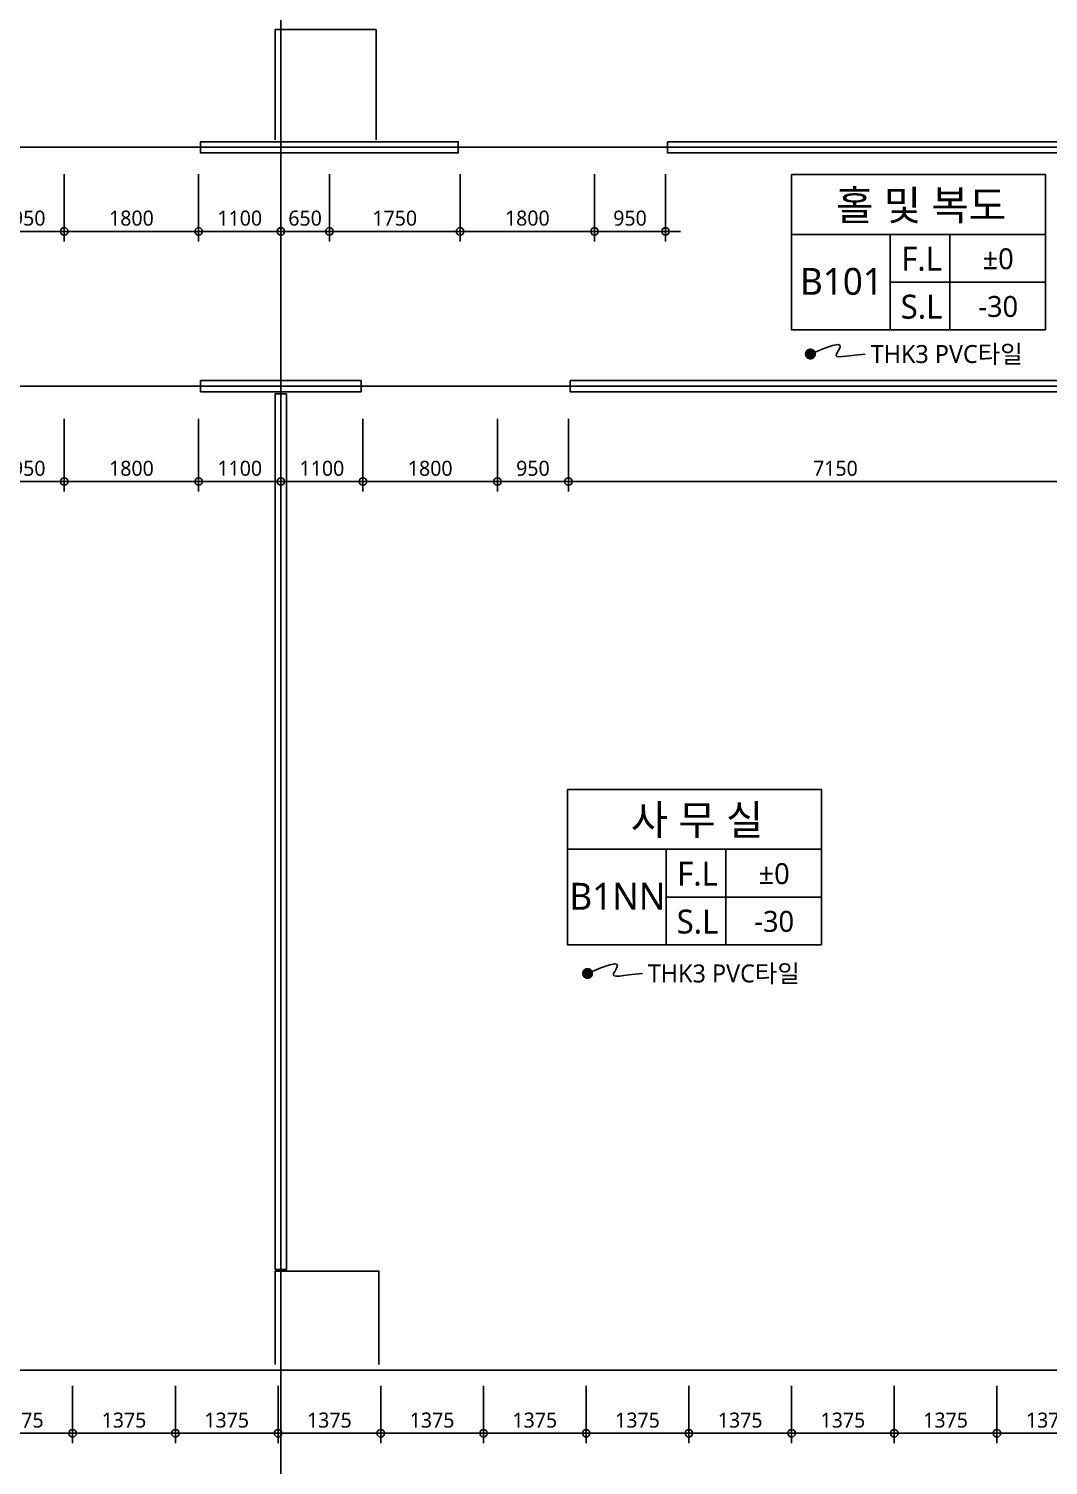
# Model space of a CAD drawing. Header units: millimetres. Extents: x 3775 to 244986, y 1861 to 55808.
# Drawn here: x 100113 to 113763, y 13930 to 33166 of the extents above; entities that cross this region are included whole.
import ezdxf
from ezdxf.enums import TextEntityAlignment as Align

# ---------------------------------------------------------------- set-up
doc = ezdxf.new("R2010")
doc.units = ezdxf.units.MM
doc.header["$LTSCALE"] = 100
doc.header["$MEASUREMENT"] = 0
doc.header["$PDSIZE"] = -10
doc.linetypes.add('CEN', pattern=[62, 60, -1, 0, -1])
doc.layers.get('0').update_dxf_attribs({"linetype": 'CONTINUOUS'})
doc.layers.get('Defpoints').update_dxf_attribs({"color": 171, "linetype": 'CONTINUOUS'})
for name, color, linetype in [('CEN(ST)', 1, 'CEN'), ('LED', 7, 'CONTINUOUS'), ('NDIM', 7, 'CONTINUOUS'), ('TEXT(MIN)', 7, 'CONTINUOUS'), ('TEXT(실명)', 3, 'CONTINUOUS'), ('TEXT-기입', 6, 'CONTINUOUS'), ('TITLE', 7, 'CONTINUOUS'), ('WALL-석고보드', 7, 'CONTINUOUS')]:
    doc.layers.add(name, color=color, linetype=linetype)
doc.styles.add('CGS', font='cgse', dxfattribs={"bigfont": 'cgs'})
doc.styles.add('나눔바른고딕', font='NanumBarunGothic.ttf')
doc.dimstyles.new('NDIM 1200', dxfattribs={"dimscale": 75, "dimtxt": 3, "dimasz": 1, "dimexe": 2, "dimexo": 2, "dimgap": 1, "dimtad": 1, "dimdec": 0, "dimdsep": 46, "dimtxsty": 'CGS', "dimblk": 'DOT0', "dimcen": 1, "dimdle": 8, "dimclrd": 256, "dimclre": 256, "dimclrt": 256, "dimadec": 0, "dimazin": 0, "dimtfac": 1, "dimtdec": 0, "dimtix": 1, "dimtmove": 2, "dimatfit": 3, "dimldrblk": 'DOT0', "dimfxl": 1, "dimtolj": 1, "dimtzin": 0, "dimlwd": -1, "dimlwe": -1, "dimarcsym": 0})

# ---------------------------------------------------------------- blocks, each defined once
blk = doc.blocks.new('A$C51E23882')
at = {"layer": 'TITLE'}
blk.add_lwpolyline([(8500, 0), (0, 0), (0, 5200), (8500, 5200)], close=True, dxfattribs=at)
for points in [[(8500, 3200), (0, 3200)], [(3300, 3200), (3300, 0)], [(5300, 3200), (5300, 0)], [(3300, 1600), (8500, 1600)]]:
    blk.add_lwpolyline(points, dxfattribs=at)
at = {"layer": 'TITLE', "style": '나눔바른고딕'}
for s, p in [('F.L', (4352, 2378)), ('S.L', (4352, 778))]:
    blk.add_text(s, height=800, dxfattribs=at).set_placement(p, align=Align.MIDDLE)
blk = doc.blocks.new('DOT0')
blk.add_line((-3, 0), (3, 0))
at = {"color": 6}
blk.add_circle((0, 0), 0.75, dxfattribs=at)
blk = doc.blocks.new('*D63')
at = {"layer": 'Defpoints', "color": 0, "ltscale": 0.4, "transparency": 16777216}
for p in [(102388, 31354), (103488, 31354), (103488, 30453)]:
    blk.add_point(p, dxfattribs=at)
at = {"layer": 'NDIM', "ltscale": 0.4, "transparency": 16777216}
for p, q in [((102388, 31220), (102388, 30319)), ((103488, 31220), (103488, 30319)), ((102455, 30453), (103421, 30453))]:
    blk.add_line(p, q, dxfattribs=at)
at = {"layer": 'NDIM', "ltscale": 0.4, "transparency": 16777216, "xscale": 67, "yscale": 67, "zscale": 67, "rotation": 180}
blk.add_blockref('DOT0', (102388, 30453), dxfattribs=at)
at = {"layer": 'NDIM', "ltscale": 0.4, "transparency": 16777216, "xscale": 67, "yscale": 67, "zscale": 67}
blk.add_blockref('DOT0', (103488, 30453), dxfattribs=at)
at = {"layer": 'NDIM', "ltscale": 0.4, "transparency": 16777216, "insert": (102938, 30629), "char_height": 201, "attachment_point": 5, "style": '나눔바른고딕'}
blk.add_mtext('\\A1;1100', dxfattribs=at)
blk = doc.blocks.new('*D65')
at = {"layer": 'Defpoints', "color": 0, "ltscale": 0.4, "transparency": 16777216}
for p in [(103488, 31354), (104138, 31354), (103488, 30453)]:
    blk.add_point(p, dxfattribs=at)
at = {"layer": 'NDIM', "ltscale": 0.4, "transparency": 16777216}
for p, q in [((103488, 31220), (103488, 30319)), ((104138, 31220), (104138, 30319)), ((104071, 30453), (103555, 30453))]:
    blk.add_line(p, q, dxfattribs=at)
at = {"layer": 'NDIM', "ltscale": 0.4, "transparency": 16777216, "xscale": 67, "yscale": 67, "zscale": 67, "rotation": 180}
blk.add_blockref('DOT0', (103488, 30453), dxfattribs=at)
at = {"layer": 'NDIM', "ltscale": 0.4, "transparency": 16777216, "xscale": 67, "yscale": 67, "zscale": 67}
blk.add_blockref('DOT0', (104138, 30453), dxfattribs=at)
at = {"layer": 'NDIM', "ltscale": 0.4, "transparency": 16777216, "insert": (103813, 30629), "char_height": 201, "attachment_point": 5, "style": '나눔바른고딕'}
blk.add_mtext('\\A1;650', dxfattribs=at)
blk = doc.blocks.new('*D66')
at = {"layer": 'Defpoints', "color": 0, "ltscale": 0.4, "transparency": 16777216}
for p in [(104138, 31354), (105888, 31354), (104138, 30453)]:
    blk.add_point(p, dxfattribs=at)
at = {"layer": 'NDIM', "ltscale": 0.4, "transparency": 16777216}
for p, q in [((104138, 31220), (104138, 30319)), ((105888, 31220), (105888, 30319)), ((105821, 30453), (104205, 30453))]:
    blk.add_line(p, q, dxfattribs=at)
at = {"layer": 'NDIM', "ltscale": 0.4, "transparency": 16777216, "xscale": 67, "yscale": 67, "zscale": 67, "rotation": 180}
blk.add_blockref('DOT0', (104138, 30453), dxfattribs=at)
at = {"layer": 'NDIM', "ltscale": 0.4, "transparency": 16777216, "xscale": 67, "yscale": 67, "zscale": 67}
blk.add_blockref('DOT0', (105888, 30453), dxfattribs=at)
at = {"layer": 'NDIM', "ltscale": 0.4, "transparency": 16777216, "insert": (105013, 30629), "char_height": 201, "attachment_point": 5, "style": '나눔바른고딕'}
blk.add_mtext('\\A1;1750', dxfattribs=at)
blk = doc.blocks.new('*D67')
at = {"layer": 'Defpoints', "color": 0, "ltscale": 0.4, "transparency": 16777216}
for p in [(102388, 28075), (103488, 28075), (103488, 27103)]:
    blk.add_point(p, dxfattribs=at)
at = {"layer": 'NDIM', "ltscale": 0.4, "transparency": 16777216}
for p, q in [((102388, 27941), (102388, 26969)), ((103488, 27941), (103488, 26969)), ((102455, 27103), (103421, 27103))]:
    blk.add_line(p, q, dxfattribs=at)
at = {"layer": 'NDIM', "ltscale": 0.4, "transparency": 16777216, "xscale": 67, "yscale": 67, "zscale": 67, "rotation": 180}
blk.add_blockref('DOT0', (102388, 27103), dxfattribs=at)
at = {"layer": 'NDIM', "ltscale": 0.4, "transparency": 16777216, "xscale": 67, "yscale": 67, "zscale": 67}
blk.add_blockref('DOT0', (103488, 27103), dxfattribs=at)
at = {"layer": 'NDIM', "ltscale": 0.4, "transparency": 16777216, "insert": (102938, 27279), "char_height": 201, "attachment_point": 5, "style": '나눔바른고딕'}
blk.add_mtext('\\A1;1100', dxfattribs=at)
blk = doc.blocks.new('*D68')
at = {"layer": 'Defpoints', "color": 0, "ltscale": 0.4, "transparency": 16777216}
for p in [(100588, 28075), (102388, 28075), (102388, 27103)]:
    blk.add_point(p, dxfattribs=at)
at = {"layer": 'NDIM', "ltscale": 0.4, "transparency": 16777216}
for p, q in [((100588, 27941), (100588, 26969)), ((102388, 27941), (102388, 26969)), ((100655, 27103), (102321, 27103))]:
    blk.add_line(p, q, dxfattribs=at)
at = {"layer": 'NDIM', "ltscale": 0.4, "transparency": 16777216, "xscale": 67, "yscale": 67, "zscale": 67, "rotation": 180}
blk.add_blockref('DOT0', (100588, 27103), dxfattribs=at)
at = {"layer": 'NDIM', "ltscale": 0.4, "transparency": 16777216, "xscale": 67, "yscale": 67, "zscale": 67}
blk.add_blockref('DOT0', (102388, 27103), dxfattribs=at)
at = {"layer": 'NDIM', "ltscale": 0.4, "transparency": 16777216, "insert": (101488, 27279), "char_height": 201, "attachment_point": 5, "style": '나눔바른고딕'}
blk.add_mtext('\\A1;1800', dxfattribs=at)
blk = doc.blocks.new('*D70')
at = {"layer": 'Defpoints', "color": 0, "ltscale": 0.4, "transparency": 16777216}
for p in [(103488, 28075), (104588, 28075), (103488, 27103)]:
    blk.add_point(p, dxfattribs=at)
at = {"layer": 'NDIM', "ltscale": 0.4, "transparency": 16777216}
for p, q in [((103488, 27941), (103488, 26969)), ((104588, 27941), (104588, 26969)), ((104521, 27103), (103555, 27103))]:
    blk.add_line(p, q, dxfattribs=at)
at = {"layer": 'NDIM', "ltscale": 0.4, "transparency": 16777216, "xscale": 67, "yscale": 67, "zscale": 67, "rotation": 180}
blk.add_blockref('DOT0', (103488, 27103), dxfattribs=at)
at = {"layer": 'NDIM', "ltscale": 0.4, "transparency": 16777216, "xscale": 67, "yscale": 67, "zscale": 67}
blk.add_blockref('DOT0', (104588, 27103), dxfattribs=at)
at = {"layer": 'NDIM', "ltscale": 0.4, "transparency": 16777216, "insert": (104038, 27279), "char_height": 201, "attachment_point": 5, "style": '나눔바른고딕'}
blk.add_mtext('\\A1;1100', dxfattribs=at)
blk = doc.blocks.new('*D97')
at = {"layer": 'Defpoints', "color": 0, "ltscale": 0.4, "transparency": 16777216}
for p in [(99638, 28075), (100588, 28075), (100588, 27103)]:
    blk.add_point(p, dxfattribs=at)
at = {"layer": 'NDIM', "ltscale": 0.4, "transparency": 16777216}
for p, q in [((99638, 27941), (99638, 26969)), ((100588, 27941), (100588, 26969)), ((99705, 27103), (100521, 27103))]:
    blk.add_line(p, q, dxfattribs=at)
at = {"layer": 'NDIM', "ltscale": 0.4, "transparency": 16777216, "xscale": 67, "yscale": 67, "zscale": 67, "rotation": 180}
blk.add_blockref('DOT0', (99638, 27103), dxfattribs=at)
at = {"layer": 'NDIM', "ltscale": 0.4, "transparency": 16777216, "xscale": 67, "yscale": 67, "zscale": 67}
blk.add_blockref('DOT0', (100588, 27103), dxfattribs=at)
at = {"layer": 'NDIM', "ltscale": 0.4, "transparency": 16777216, "insert": (100113, 27279), "char_height": 201, "attachment_point": 5, "style": '나눔바른고딕'}
blk.add_mtext('\\A1;950', dxfattribs=at)
blk = doc.blocks.new('*D99')
at = {"layer": 'Defpoints', "color": 0, "ltscale": 0.4, "transparency": 16777216}
for p in [(104588, 28075), (106388, 28075), (104588, 27103)]:
    blk.add_point(p, dxfattribs=at)
at = {"layer": 'NDIM', "ltscale": 0.4, "transparency": 16777216}
for p, q in [((104588, 27941), (104588, 26969)), ((106388, 27941), (106388, 26969)), ((106321, 27103), (104655, 27103))]:
    blk.add_line(p, q, dxfattribs=at)
at = {"layer": 'NDIM', "ltscale": 0.4, "transparency": 16777216, "xscale": 67, "yscale": 67, "zscale": 67, "rotation": 180}
blk.add_blockref('DOT0', (104588, 27103), dxfattribs=at)
at = {"layer": 'NDIM', "ltscale": 0.4, "transparency": 16777216, "xscale": 67, "yscale": 67, "zscale": 67}
blk.add_blockref('DOT0', (106388, 27103), dxfattribs=at)
at = {"layer": 'NDIM', "ltscale": 0.4, "transparency": 16777216, "insert": (105488, 27279), "char_height": 201, "attachment_point": 5, "style": '나눔바른고딕'}
blk.add_mtext('\\A1;1800', dxfattribs=at)
blk = doc.blocks.new('*D98')
at = {"layer": 'Defpoints', "color": 0, "ltscale": 0.4, "transparency": 16777216}
for p in [(106388, 28075), (107338, 28075), (106388, 27103)]:
    blk.add_point(p, dxfattribs=at)
at = {"layer": 'NDIM', "ltscale": 0.4, "transparency": 16777216}
for p, q in [((106388, 27941), (106388, 26969)), ((107338, 27941), (107338, 26969)), ((107271, 27103), (106455, 27103))]:
    blk.add_line(p, q, dxfattribs=at)
at = {"layer": 'NDIM', "ltscale": 0.4, "transparency": 16777216, "xscale": 67, "yscale": 67, "zscale": 67, "rotation": 180}
blk.add_blockref('DOT0', (106388, 27103), dxfattribs=at)
at = {"layer": 'NDIM', "ltscale": 0.4, "transparency": 16777216, "xscale": 67, "yscale": 67, "zscale": 67}
blk.add_blockref('DOT0', (107338, 27103), dxfattribs=at)
at = {"layer": 'NDIM', "ltscale": 0.4, "transparency": 16777216, "insert": (106863, 27279), "char_height": 201, "attachment_point": 5, "style": '나눔바른고딕'}
blk.add_mtext('\\A1;950', dxfattribs=at)
blk = doc.blocks.new('*D111')
at = {"layer": 'Defpoints', "color": 0, "ltscale": 0.4, "transparency": 16777216}
for p in [(100588, 31354), (102388, 31354), (100588, 30453)]:
    blk.add_point(p, dxfattribs=at)
at = {"layer": 'NDIM', "ltscale": 0.4, "transparency": 16777216}
for p, q in [((100588, 31220), (100588, 30319)), ((102388, 31220), (102388, 30319)), ((102321, 30453), (100655, 30453))]:
    blk.add_line(p, q, dxfattribs=at)
at = {"layer": 'NDIM', "ltscale": 0.4, "transparency": 16777216, "xscale": 67, "yscale": 67, "zscale": 67, "rotation": 180}
blk.add_blockref('DOT0', (100588, 30453), dxfattribs=at)
at = {"layer": 'NDIM', "ltscale": 0.4, "transparency": 16777216, "xscale": 67, "yscale": 67, "zscale": 67}
blk.add_blockref('DOT0', (102388, 30453), dxfattribs=at)
at = {"layer": 'NDIM', "ltscale": 0.4, "transparency": 16777216, "insert": (101488, 30629), "char_height": 201, "attachment_point": 5, "style": '나눔바른고딕'}
blk.add_mtext('\\A1;1800', dxfattribs=at)
blk = doc.blocks.new('*D112')
at = {"layer": 'Defpoints', "color": 0, "ltscale": 0.4, "transparency": 16777216}
for p in [(99638, 31354), (100588, 31354), (99638, 30453)]:
    blk.add_point(p, dxfattribs=at)
at = {"layer": 'NDIM', "ltscale": 0.4, "transparency": 16777216}
for p, q in [((99638, 31220), (99638, 30319)), ((100588, 31220), (100588, 30319)), ((100521, 30453), (99705, 30453))]:
    blk.add_line(p, q, dxfattribs=at)
at = {"layer": 'NDIM', "ltscale": 0.4, "transparency": 16777216, "xscale": 67, "yscale": 67, "zscale": 67, "rotation": 180}
blk.add_blockref('DOT0', (99638, 30453), dxfattribs=at)
at = {"layer": 'NDIM', "ltscale": 0.4, "transparency": 16777216, "xscale": 67, "yscale": 67, "zscale": 67}
blk.add_blockref('DOT0', (100588, 30453), dxfattribs=at)
at = {"layer": 'NDIM', "ltscale": 0.4, "transparency": 16777216, "insert": (100113, 30629), "char_height": 201, "attachment_point": 5, "style": '나눔바른고딕'}
blk.add_mtext('\\A1;950', dxfattribs=at)
blk = doc.blocks.new('*D113')
at = {"layer": 'Defpoints', "color": 0, "ltscale": 0.4, "transparency": 16777216}
for p in [(105888, 31354), (107688, 31354), (107688, 30453)]:
    blk.add_point(p, dxfattribs=at)
at = {"layer": 'NDIM', "ltscale": 0.4, "transparency": 16777216}
for p, q in [((105888, 31220), (105888, 30319)), ((107688, 31220), (107688, 30319)), ((105955, 30453), (107621, 30453))]:
    blk.add_line(p, q, dxfattribs=at)
at = {"layer": 'NDIM', "ltscale": 0.4, "transparency": 16777216, "xscale": 67, "yscale": 67, "zscale": 67, "rotation": 180}
blk.add_blockref('DOT0', (105888, 30453), dxfattribs=at)
at = {"layer": 'NDIM', "ltscale": 0.4, "transparency": 16777216, "xscale": 67, "yscale": 67, "zscale": 67}
blk.add_blockref('DOT0', (107688, 30453), dxfattribs=at)
at = {"layer": 'NDIM', "ltscale": 0.4, "transparency": 16777216, "insert": (106788, 30629), "char_height": 201, "attachment_point": 5, "style": '나눔바른고딕'}
blk.add_mtext('\\A1;1800', dxfattribs=at)
blk = doc.blocks.new('*D114')
at = {"layer": 'Defpoints', "color": 0, "ltscale": 0.4, "transparency": 16777216}
for p in [(107688, 31354), (108638, 31354), (108638, 30453)]:
    blk.add_point(p, dxfattribs=at)
at = {"layer": 'NDIM', "ltscale": 0.4, "transparency": 16777216}
for p, q in [((107688, 31220), (107688, 30319)), ((108638, 31220), (108638, 30319)), ((107755, 30453), (108571, 30453))]:
    blk.add_line(p, q, dxfattribs=at)
at = {"layer": 'NDIM', "ltscale": 0.4, "transparency": 16777216, "xscale": 67, "yscale": 67, "zscale": 67, "rotation": 180}
blk.add_blockref('DOT0', (107688, 30453), dxfattribs=at)
at = {"layer": 'NDIM', "ltscale": 0.4, "transparency": 16777216, "xscale": 67, "yscale": 67, "zscale": 67}
blk.add_blockref('DOT0', (108638, 30453), dxfattribs=at)
at = {"layer": 'NDIM', "ltscale": 0.4, "transparency": 16777216, "insert": (108163, 30629), "char_height": 201, "attachment_point": 5, "style": '나눔바른고딕'}
blk.add_mtext('\\A1;950', dxfattribs=at)
blk = doc.blocks.new('*D115')
at = {"layer": 'Defpoints', "color": 0, "ltscale": 0.4, "transparency": 16777216}
for p in [(104826, 15129), (106201, 15129), (104826, 14359)]:
    blk.add_point(p, dxfattribs=at)
at = {"layer": 'NDIM', "ltscale": 0.4, "transparency": 16777216}
for p, q in [((104826, 14995), (104826, 14225)), ((106201, 14995), (106201, 14225)), ((106134, 14359), (104893, 14359))]:
    blk.add_line(p, q, dxfattribs=at)
at = {"layer": 'NDIM', "ltscale": 0.4, "transparency": 16777216, "xscale": 67, "yscale": 67, "zscale": 67, "rotation": 180}
blk.add_blockref('DOT0', (104826, 14359), dxfattribs=at)
at = {"layer": 'NDIM', "ltscale": 0.4, "transparency": 16777216, "xscale": 67, "yscale": 67, "zscale": 67}
blk.add_blockref('DOT0', (106201, 14359), dxfattribs=at)
at = {"layer": 'NDIM', "ltscale": 0.4, "transparency": 16777216, "insert": (105513, 14534), "char_height": 201, "attachment_point": 5, "style": '나눔바른고딕'}
blk.add_mtext('\\A1;1375', dxfattribs=at)
blk = doc.blocks.new('*D116')
at = {"layer": 'Defpoints', "color": 0, "ltscale": 0.4, "transparency": 16777216}
for p in [(106201, 15129), (107576, 15129), (106201, 14359)]:
    blk.add_point(p, dxfattribs=at)
at = {"layer": 'NDIM', "ltscale": 0.4, "transparency": 16777216}
for p, q in [((106201, 14995), (106201, 14225)), ((107576, 14995), (107576, 14225)), ((107509, 14359), (106268, 14359))]:
    blk.add_line(p, q, dxfattribs=at)
at = {"layer": 'NDIM', "ltscale": 0.4, "transparency": 16777216, "xscale": 67, "yscale": 67, "zscale": 67, "rotation": 180}
blk.add_blockref('DOT0', (106201, 14359), dxfattribs=at)
at = {"layer": 'NDIM', "ltscale": 0.4, "transparency": 16777216, "xscale": 67, "yscale": 67, "zscale": 67}
blk.add_blockref('DOT0', (107576, 14359), dxfattribs=at)
at = {"layer": 'NDIM', "ltscale": 0.4, "transparency": 16777216, "insert": (106888, 14534), "char_height": 201, "attachment_point": 5, "style": '나눔바른고딕'}
blk.add_mtext('\\A1;1375', dxfattribs=at)
blk = doc.blocks.new('*D117')
at = {"layer": 'Defpoints', "color": 0, "ltscale": 0.4, "transparency": 16777216}
for p in [(107576, 15129), (108951, 15129), (107576, 14359)]:
    blk.add_point(p, dxfattribs=at)
at = {"layer": 'NDIM', "ltscale": 0.4, "transparency": 16777216}
for p, q in [((107576, 14995), (107576, 14225)), ((108951, 14995), (108951, 14225)), ((108884, 14359), (107643, 14359))]:
    blk.add_line(p, q, dxfattribs=at)
at = {"layer": 'NDIM', "ltscale": 0.4, "transparency": 16777216, "xscale": 67, "yscale": 67, "zscale": 67, "rotation": 180}
blk.add_blockref('DOT0', (107576, 14359), dxfattribs=at)
at = {"layer": 'NDIM', "ltscale": 0.4, "transparency": 16777216, "xscale": 67, "yscale": 67, "zscale": 67}
blk.add_blockref('DOT0', (108951, 14359), dxfattribs=at)
at = {"layer": 'NDIM', "ltscale": 0.4, "transparency": 16777216, "insert": (108263, 14534), "char_height": 201, "attachment_point": 5, "style": '나눔바른고딕'}
blk.add_mtext('\\A1;1375', dxfattribs=at)
blk = doc.blocks.new('*D118')
at = {"layer": 'Defpoints', "color": 0, "ltscale": 0.4, "transparency": 16777216}
for p in [(108951, 15129), (110326, 15129), (108951, 14359)]:
    blk.add_point(p, dxfattribs=at)
at = {"layer": 'NDIM', "ltscale": 0.4, "transparency": 16777216}
for p, q in [((108951, 14995), (108951, 14225)), ((110326, 14995), (110326, 14225)), ((110259, 14359), (109018, 14359))]:
    blk.add_line(p, q, dxfattribs=at)
at = {"layer": 'NDIM', "ltscale": 0.4, "transparency": 16777216, "xscale": 67, "yscale": 67, "zscale": 67, "rotation": 180}
blk.add_blockref('DOT0', (108951, 14359), dxfattribs=at)
at = {"layer": 'NDIM', "ltscale": 0.4, "transparency": 16777216, "xscale": 67, "yscale": 67, "zscale": 67}
blk.add_blockref('DOT0', (110326, 14359), dxfattribs=at)
at = {"layer": 'NDIM', "ltscale": 0.4, "transparency": 16777216, "insert": (109638, 14534), "char_height": 201, "attachment_point": 5, "style": '나눔바른고딕'}
blk.add_mtext('\\A1;1375', dxfattribs=at)
blk = doc.blocks.new('*D119')
at = {"layer": 'Defpoints', "color": 0, "ltscale": 0.4, "transparency": 16777216}
for p in [(110326, 15129), (111701, 15129), (110326, 14359)]:
    blk.add_point(p, dxfattribs=at)
at = {"layer": 'NDIM', "ltscale": 0.4, "transparency": 16777216}
for p, q in [((110326, 14995), (110326, 14225)), ((111701, 14995), (111701, 14225)), ((111634, 14359), (110393, 14359))]:
    blk.add_line(p, q, dxfattribs=at)
at = {"layer": 'NDIM', "ltscale": 0.4, "transparency": 16777216, "xscale": 67, "yscale": 67, "zscale": 67, "rotation": 180}
blk.add_blockref('DOT0', (110326, 14359), dxfattribs=at)
at = {"layer": 'NDIM', "ltscale": 0.4, "transparency": 16777216, "xscale": 67, "yscale": 67, "zscale": 67}
blk.add_blockref('DOT0', (111701, 14359), dxfattribs=at)
at = {"layer": 'NDIM', "ltscale": 0.4, "transparency": 16777216, "insert": (111013, 14534), "char_height": 201, "attachment_point": 5, "style": '나눔바른고딕'}
blk.add_mtext('\\A1;1375', dxfattribs=at)
blk = doc.blocks.new('*D120')
at = {"layer": 'Defpoints', "color": 0, "ltscale": 0.4, "transparency": 16777216}
for p in [(111701, 15129), (113076, 15129), (111701, 14359)]:
    blk.add_point(p, dxfattribs=at)
at = {"layer": 'NDIM', "ltscale": 0.4, "transparency": 16777216}
for p, q in [((111701, 14995), (111701, 14225)), ((113076, 14995), (113076, 14225)), ((113009, 14359), (111768, 14359))]:
    blk.add_line(p, q, dxfattribs=at)
at = {"layer": 'NDIM', "ltscale": 0.4, "transparency": 16777216, "xscale": 67, "yscale": 67, "zscale": 67, "rotation": 180}
blk.add_blockref('DOT0', (111701, 14359), dxfattribs=at)
at = {"layer": 'NDIM', "ltscale": 0.4, "transparency": 16777216, "xscale": 67, "yscale": 67, "zscale": 67}
blk.add_blockref('DOT0', (113076, 14359), dxfattribs=at)
at = {"layer": 'NDIM', "ltscale": 0.4, "transparency": 16777216, "insert": (112388, 14534), "char_height": 201, "attachment_point": 5, "style": '나눔바른고딕'}
blk.add_mtext('\\A1;1375', dxfattribs=at)
blk = doc.blocks.new('*D121')
at = {"layer": 'Defpoints', "color": 0, "ltscale": 0.4, "transparency": 16777216}
for p in [(113076, 15129), (114451, 15129), (113076, 14359)]:
    blk.add_point(p, dxfattribs=at)
at = {"layer": 'NDIM', "ltscale": 0.4, "transparency": 16777216}
for p, q in [((113076, 14995), (113076, 14225)), ((114451, 14995), (114451, 14225)), ((114384, 14359), (113143, 14359))]:
    blk.add_line(p, q, dxfattribs=at)
at = {"layer": 'NDIM', "ltscale": 0.4, "transparency": 16777216, "xscale": 67, "yscale": 67, "zscale": 67, "rotation": 180}
blk.add_blockref('DOT0', (113076, 14359), dxfattribs=at)
at = {"layer": 'NDIM', "ltscale": 0.4, "transparency": 16777216, "xscale": 67, "yscale": 67, "zscale": 67}
blk.add_blockref('DOT0', (114451, 14359), dxfattribs=at)
at = {"layer": 'NDIM', "ltscale": 0.4, "transparency": 16777216, "insert": (113763, 14534), "char_height": 201, "attachment_point": 5, "style": '나눔바른고딕'}
blk.add_mtext('\\A1;1375', dxfattribs=at)
blk = doc.blocks.new('*D152')
at = {"layer": 'Defpoints', "color": 0, "ltscale": 0.4, "transparency": 16777216}
for p in [(99326, 15129), (100701, 15129), (99326, 14359)]:
    blk.add_point(p, dxfattribs=at)
at = {"layer": 'NDIM', "ltscale": 0.4, "transparency": 16777216}
for p, q in [((99326, 14995), (99326, 14225)), ((100701, 14995), (100701, 14225)), ((100634, 14359), (99393, 14359))]:
    blk.add_line(p, q, dxfattribs=at)
at = {"layer": 'NDIM', "ltscale": 0.4, "transparency": 16777216, "xscale": 67, "yscale": 67, "zscale": 67, "rotation": 180}
blk.add_blockref('DOT0', (99326, 14359), dxfattribs=at)
at = {"layer": 'NDIM', "ltscale": 0.4, "transparency": 16777216, "xscale": 67, "yscale": 67, "zscale": 67}
blk.add_blockref('DOT0', (100701, 14359), dxfattribs=at)
at = {"layer": 'NDIM', "ltscale": 0.4, "transparency": 16777216, "insert": (100013, 14534), "char_height": 201, "attachment_point": 5, "style": '나눔바른고딕'}
blk.add_mtext('\\A1;1375', dxfattribs=at)
blk = doc.blocks.new('*D153')
at = {"layer": 'Defpoints', "color": 0, "ltscale": 0.4, "transparency": 16777216}
for p in [(100701, 15129), (102076, 15129), (100701, 14359)]:
    blk.add_point(p, dxfattribs=at)
at = {"layer": 'NDIM', "ltscale": 0.4, "transparency": 16777216}
for p, q in [((100701, 14995), (100701, 14225)), ((102076, 14995), (102076, 14225)), ((102009, 14359), (100768, 14359))]:
    blk.add_line(p, q, dxfattribs=at)
at = {"layer": 'NDIM', "ltscale": 0.4, "transparency": 16777216, "xscale": 67, "yscale": 67, "zscale": 67, "rotation": 180}
blk.add_blockref('DOT0', (100701, 14359), dxfattribs=at)
at = {"layer": 'NDIM', "ltscale": 0.4, "transparency": 16777216, "xscale": 67, "yscale": 67, "zscale": 67}
blk.add_blockref('DOT0', (102076, 14359), dxfattribs=at)
at = {"layer": 'NDIM', "ltscale": 0.4, "transparency": 16777216, "insert": (101388, 14534), "char_height": 201, "attachment_point": 5, "style": '나눔바른고딕'}
blk.add_mtext('\\A1;1375', dxfattribs=at)
blk = doc.blocks.new('*D154')
at = {"layer": 'Defpoints', "color": 0, "ltscale": 0.4, "transparency": 16777216}
for p in [(102076, 15129), (103451, 15129), (102076, 14359)]:
    blk.add_point(p, dxfattribs=at)
at = {"layer": 'NDIM', "ltscale": 0.4, "transparency": 16777216}
for p, q in [((102076, 14995), (102076, 14225)), ((103451, 14995), (103451, 14225)), ((103384, 14359), (102143, 14359))]:
    blk.add_line(p, q, dxfattribs=at)
at = {"layer": 'NDIM', "ltscale": 0.4, "transparency": 16777216, "xscale": 67, "yscale": 67, "zscale": 67, "rotation": 180}
blk.add_blockref('DOT0', (102076, 14359), dxfattribs=at)
at = {"layer": 'NDIM', "ltscale": 0.4, "transparency": 16777216, "xscale": 67, "yscale": 67, "zscale": 67}
blk.add_blockref('DOT0', (103451, 14359), dxfattribs=at)
at = {"layer": 'NDIM', "ltscale": 0.4, "transparency": 16777216, "insert": (102763, 14534), "char_height": 201, "attachment_point": 5, "style": '나눔바른고딕'}
blk.add_mtext('\\A1;1375', dxfattribs=at)
blk = doc.blocks.new('*D155')
at = {"layer": 'Defpoints', "color": 0, "ltscale": 0.4, "transparency": 16777216}
for p in [(103451, 15129), (104826, 15129), (103451, 14359)]:
    blk.add_point(p, dxfattribs=at)
at = {"layer": 'NDIM', "ltscale": 0.4, "transparency": 16777216}
for p, q in [((103451, 14995), (103451, 14225)), ((104826, 14995), (104826, 14225)), ((104759, 14359), (103518, 14359))]:
    blk.add_line(p, q, dxfattribs=at)
at = {"layer": 'NDIM', "ltscale": 0.4, "transparency": 16777216, "xscale": 67, "yscale": 67, "zscale": 67, "rotation": 180}
blk.add_blockref('DOT0', (103451, 14359), dxfattribs=at)
at = {"layer": 'NDIM', "ltscale": 0.4, "transparency": 16777216, "xscale": 67, "yscale": 67, "zscale": 67}
blk.add_blockref('DOT0', (104826, 14359), dxfattribs=at)
at = {"layer": 'NDIM', "ltscale": 0.4, "transparency": 16777216, "insert": (104138, 14534), "char_height": 201, "attachment_point": 5, "style": '나눔바른고딕'}
blk.add_mtext('\\A1;1375', dxfattribs=at)
blk = doc.blocks.new('*D544')
at = {"layer": 'Defpoints', "color": 0, "ltscale": 0.4, "transparency": 16777216}
for p in [(107338, 28075), (114488, 28075), (107338, 27103)]:
    blk.add_point(p, dxfattribs=at)
at = {"layer": 'NDIM', "ltscale": 0.4, "transparency": 16777216}
for p, q in [((107338, 27941), (107338, 26969)), ((114488, 27941), (114488, 26969)), ((114421, 27103), (107405, 27103))]:
    blk.add_line(p, q, dxfattribs=at)
at = {"layer": 'NDIM', "ltscale": 0.4, "transparency": 16777216, "xscale": 67, "yscale": 67, "zscale": 67, "rotation": 180}
blk.add_blockref('DOT0', (107338, 27103), dxfattribs=at)
at = {"layer": 'NDIM', "ltscale": 0.4, "transparency": 16777216, "xscale": 67, "yscale": 67, "zscale": 67}
blk.add_blockref('DOT0', (114488, 27103), dxfattribs=at)
at = {"layer": 'NDIM', "ltscale": 0.4, "transparency": 16777216, "insert": (110913, 27279), "char_height": 201, "attachment_point": 5, "style": '나눔바른고딕'}
blk.add_mtext('\\A1;7150', dxfattribs=at)

msp = doc.modelspace()

# ---------------------------------------------------------------- linework, layer by layer
at = {"layer": 'CEN(ST)', "ltscale": 10000}
for p, q in [((103488.1, 11238.2), (103488.1, 47221.6)), ((90597.8, 31578.8), (150392.6, 31578.8)), ((90597.8, 28378.8), (150392.6, 28378.8)), ((90597.8, 15203.8), (150392.6, 15203.8))]:
    msp.add_line(p, q, dxfattribs=at)
at = {"layer": 'LED', "const_width": 75}
for points in [[(110577.9, 28848.2, -1), (110577.9, 28773.2, -1)], [(107594.2, 20553.8, -1), (107594.2, 20478.8, -1)]]:
    msp.add_lwpolyline(points, format="xyb", close=True, dxfattribs=at)
at = {"layer": 'LED'}
for points in [[(110577.9, 28810.7), (110756.4, 28885.1), (110874.8, 28925.3), (110943.7, 28937.6), (110974.1, 28928.6), (110976.7, 28904.7), (110962.3, 28872.3), (110941.8, 28838), (110926, 28808.2), (110923.8, 28788), (110936.8, 28777.1), (110964.5, 28773.7), (111006.7, 28776.2), (111063, 28782.9), (111133, 28791.9), (111216.4, 28801.8), (111312.9, 28810.7)], [(107594.2, 20516.3), (107772.7, 20590.8), (107891, 20630.9), (107960, 20643.3), (107990.3, 20634.2), (107992.9, 20610.3), (107978.6, 20578), (107958.1, 20543.7), (107942.3, 20513.9), (107940.1, 20493.7), (107953, 20482.7), (107980.8, 20479.4), (108023, 20481.9), (108079.2, 20488.5), (108149.3, 20497.6), (108232.7, 20507.4), (108329.1, 20516.3)]]:
    msp.add_lwpolyline(points, dxfattribs=at)
at = {"layer": 'WALL-석고보드', "color": 8, "ltscale": 10000}
for points in [[(103413.1, 31678.8), (103413.1, 33153.8), (104763.1, 33153.8), (104763.1, 31678.8)], [(103563.1, 28278.8), (103563.1, 16553.8), (103413.1, 16553.8), (103413.1, 28278.8), (103563.1, 28278.8)], [(103413.1, 15278.8), (103413.1, 16528.8), (104800.6, 16528.8), (104800.6, 15278.8)]]:
    msp.add_lwpolyline(points, dxfattribs=at)
for points in [[(102413.1, 31653.8), (105863.1, 31653.8), (105863.1, 31503.8), (102413.1, 31503.8)], [(108663.1, 31653.8), (118013.1, 31653.8), (118013.1, 31503.8), (108663.1, 31503.8)], [(102413.1, 28303.8), (104563.1, 28303.8), (104563.1, 28453.8), (102413.1, 28453.8)], [(107363.1, 28303.8), (121613.1, 28303.8), (121613.1, 28453.8), (107363.1, 28453.8)]]:
    msp.add_lwpolyline(points, close=True, dxfattribs=at)

# ---------------------------------------------------------------- block references
at = {"xscale": 0.4, "yscale": 0.4, "zscale": 0.4}
for p in [(110325.6, 29132.6), (107326.2, 20898.8)]:
    msp.add_blockref('A$C51E23882', p, dxfattribs=at)

# ---------------------------------------------------------------- texts
at = {"layer": 'TEXT(MIN)', "style": '나눔바른고딕'}
for p in [(111385.1, 28810.7), (108401.3, 20516.3)]:
    msp.add_text('THK3 PVC타일', height=240, dxfattribs=at).set_placement(p, align=Align.MIDDLE_LEFT)
at = {"layer": 'TEXT(실명)', "style": '나눔바른고딕'}
for s, p in [('홀 및 복도', (112060.7, 30810.2)), ('사 무 실', (109061.3, 22576.5))]:
    msp.add_text(s, height=400, dxfattribs=at).set_placement(p, align=Align.MIDDLE)
at = {"layer": 'TEXT-기입', "style": '나눔바른고딕'}
for s, p in [('±0', (113091.8, 30086.5)), ('-30', (113092.1, 29447.7)), ('±0', (110092.4, 21852.8)), ('-30', (110092.7, 21214))]:
    msp.add_text(s, height=280, dxfattribs=at).set_placement(p, align=Align.MIDDLE)
for s, p in [('B101', (110994.1, 29783.3)), ('B1NN', (107994.7, 21549.5))]:
    msp.add_text(s, height=360, dxfattribs=at).set_placement(p, align=Align.MIDDLE_CENTER)

# ---------------------------------------------------------------- dimensions: what is measured, and where the dimension line sits
at = {"layer": 'NDIM', "ltscale": 0.4}
for base, p1, p2, picture, middle in [((99638.1, 30453.1), (100588.1, 31353.7), (99638.1, 31353.7), '*D112', (100113.1, 30629.4)), ((100588.1, 30453.1), (102388.1, 31353.7), (100588.1, 31353.7), '*D111', (101488.1, 30629.3)), ((103488.1, 30453.1), (104138.1, 31353.7), (103488.1, 31353.7), '*D65', (103813.1, 30629.4)), ((104138.1, 30453.1), (105888.1, 31353.7), (104138.1, 31353.7), '*D66', (105013.1, 30629.3)), ((103488.1, 27102.9), (104588.1, 28075.3), (103488.1, 28075.3), '*D70', (104038.1, 27279.1)), ((104588.1, 27102.9), (106388.1, 28075.3), (104588.1, 28075.3), '*D99', (105488.1, 27279.1)), ((106388.1, 27102.9), (107338.1, 28075.3), (106388.1, 28075.3), '*D98', (106863.1, 27279.2)), ((107338.1, 27102.9), (114488.1, 28075.3), (107338.1, 28075.3), '*D544', (110913.1, 27279.1)), ((99325.6, 14358.6), (100700.6, 15128.8), (99325.6, 15128.8), '*D152', (100013.1, 14534.4)), ((100700.6, 14358.6), (102075.6, 15128.8), (100700.6, 15128.8), '*D153', (101388.1, 14534.4)), ((102075.6, 14358.6), (103450.6, 15128.8), (102075.6, 15128.8), '*D154', (102763.1, 14534.4)), ((103450.6, 14358.6), (104825.6, 15128.8), (103450.6, 15128.8), '*D155', (104138.1, 14534.4)), ((104825.6, 14358.6), (106200.6, 15128.8), (104825.6, 15128.8), '*D115', (105513.1, 14534.4)), ((106200.6, 14358.6), (107575.6, 15128.8), (106200.6, 15128.8), '*D116', (106888.1, 14534.4)), ((107575.6, 14358.6), (108950.6, 15128.8), (107575.6, 15128.8), '*D117', (108263.1, 14534.4)), ((108950.6, 14358.6), (110325.6, 15128.8), (108950.6, 15128.8), '*D118', (109638.1, 14534.4)), ((110325.6, 14358.6), (111700.6, 15128.8), (110325.6, 15128.8), '*D119', (111013.1, 14534.4)), ((111700.6, 14358.6), (113075.6, 15128.8), (111700.6, 15128.8), '*D120', (112388.1, 14534.4)), ((113075.6, 14358.6), (114450.6, 15128.8), (113075.6, 15128.8), '*D121', (113763.1, 14534.4))]:
    dim = msp.add_linear_dim(base=base, p1=p1, p2=p2, angle=180, dimstyle='NDIM 1200', override={"dimscale": 67, "dimtxsty": '나눔바른고딕'}, dxfattribs=at)
    dim.commit()
    dim.dimension.update_dxf_attribs({"geometry": picture, "text_midpoint": middle})
for base, p1, p2, picture, middle in [((103488.1, 30453.1), (102388.1, 31353.7), (103488.1, 31353.7), '*D63', (102938.1, 30629.3)), ((107688.1, 30453.1), (105888.1, 31353.7), (107688.1, 31353.7), '*D113', (106788.1, 30629.3)), ((108638.1, 30453.1), (107688.1, 31353.7), (108638.1, 31353.7), '*D114', (108163.1, 30629.4)), ((100588.1, 27102.9), (99638.1, 28075.3), (100588.1, 28075.3), '*D97', (100113.1, 27279.2)), ((102388.1, 27102.9), (100588.1, 28075.3), (102388.1, 28075.3), '*D68', (101488.1, 27279.1)), ((103488.1, 27102.9), (102388.1, 28075.3), (103488.1, 28075.3), '*D67', (102938.1, 27279.1))]:
    dim = msp.add_linear_dim(base=base, p1=p1, p2=p2, dimstyle='NDIM 1200', override={"dimscale": 67, "dimtxsty": '나눔바른고딕'}, dxfattribs=at)
    dim.commit()
    dim.dimension.update_dxf_attribs({"geometry": picture, "text_midpoint": middle})

doc.saveas('drawing.dxf')
